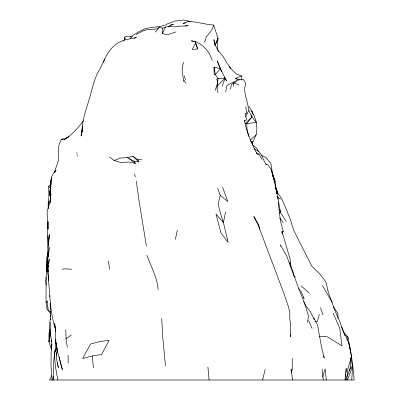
<?xml version="1.0" encoding="UTF-8"?>
<svg xmlns="http://www.w3.org/2000/svg" width="400" height="400" viewBox="0 0 400 400"><rect width="100%" height="100%" fill="white"/><g stroke="black" fill="none" stroke-linecap="round" stroke-linejoin="round"><path stroke-width="0.6" d="M293.45 275.84L293.455 272.785L289.615 262.125L289.835 263.92M50.38 316.805L50.19 303.23M50.77 185.725L51.01 180.845L50.605 193.935L50.765 181.22L51.455 177.855L51.22 181.075C50.55 176.605 53.64 173.365 56.03 170.05L55.05 171.98M53.235 380L53.38 365.515L54.69 351.26L55.315 349.53M47.925 235.625L47.81 244.755L48.185 250.28M241.415 80.07L241.485 75.92L236.3 73.995L228.75 66.545M347.065 337.29L347.085 336.1L343.4 332.085M47.015 260.715L46.125 277.25L45.995 302.725M50.23 319.69L50.32 315.5M175.94 31.925C171.545 33.24 166.9 35.995 162.385 33.41L162.63 28.17C167.59 25.305 173.205 27.505 178.36 26.51M347.61 378.755L347.58 380L352.555 366.23L350.73 357.76M48.12 257.12L48.2 254.045M48.265 208.005C47.62 199.795 50.275 191.995 50.825 183.915M233.525 86.565L233.65 82.895L236.8 81.64M47.095 264.335L46.84 271.72L47.125 264.385M50.41 322.36L50.13 330.67L51.85 344.59L51.14 352.38L51.01 365.855L52.07 380M251.94 143.205L251.975 142.2L250.64 141.195M217.33 49.615L217.98 38.275L213.645 25.02C204.88 24.5 196.61 21.46 187.77 21.515L183.23 23.525L185.515 22.855M351.785 380L352.635 364.06L350.41 349.62L348.53 341.98M346.63 377.675L350.295 368.375L350.94 357.98M124.4 40.155L124.59 37.19L127.3 36.13L130.95 36.595L139.33 31.47L146.065 28.36L161.185 26.21L166.415 24.725L166.79 24.095L171.95 22.325M55.07 352.07L55.735 342.425M46.125 277.25L45.795 281.595L46.205 285.145M244.3 121.82L244.39 120.645L246.645 119.99L245.04 113.415L246.94 113.35L245.695 106.58M50.2 331.88L48.99 341.795L51.53 350.005L51.155 346.28L52.06 343.955M48.215 269.89L48.06 271.695L47.535 260.245L48.105 246.05L49.41 234.49L48.745 241.63M48.475 266.885L48.58 265.68M48.735 263.875L49.145 259.065L47.81 270.2L48.545 280.745C50.105 296.915 50.22 313.45 55.44 329.005L54.65 323.48L55.625 331.565L55.475 329.515M345.26 380L346.275 368.45L345.795 372.705M50.035 203.205L50.19 201.43M50.295 200.25L50.87 193.745L49.935 202.515M48.41 245.205L48.575 243.415M183.845 81.765C183 75.365 180.555 68.795 183.85 62.395M50.87 193.745L49.97 202.17L47.095 211.415L47.845 229.25M82.65 126.09L82.07 131.155C82.19 117.8 87.835 105.665 90.965 92.925C93.315 84.51 95.36 75.84 100.26 68.475C105.36 57.225 110.615 44.15 123.77 40.475M344.965 380L345.175 378.175M345.38 376.355L345.655 373.92M252.155 143.66L256.175 134.805L256.92 128.325L256.345 122.33L254.31 116.035L248.96 106.145M346.63 380L347.915 368.73L351.395 356.75L349.585 345.5L345.735 335.835L345.03 335.295L339.395 320.54L335.545 312.055L328.365 292.56L325.955 282.105L319.915 274.11L311.8 266.175L293.65 230.165L290.385 219.68L286.26 209.245L281.64 198.535L277.855 193.135L276.565 190.445M57.165 349.54L56.22 357.24L58.275 367.685L57.93 365.24M290.995 370.985L291.22 369.185L292.495 380M217.04 88.12L217.8 82.165L216.67 79.155L218.165 78.555L225.065 78.115L226.575 80.8L224.085 76.9M274.25 182.88L274.55 180.595L272.335 172.34L270.86 163.46L266.17 157.775L261.68 155.335L258.99 151.61L254.27 148.78M48.19 250.825L47.31 257.435L47.825 254.76L46.465 258.34L47.5 270.4L47.48 269.18M307.565 322.38L308.45 315.855L305.15 305.03L291.59 269.605L286.81 256.095L280.445 244.965L280.765 246.135M82.195 130.54L81.655 132.9L82.53 128.765L81.085 136.02L82.535 127.12M56.555 355.46L56.99 352.42M57.165 351.205L57.425 349.38M76.855 153.74L77.025 152.61M47.65 256.475L47.845 255.275M48.035 254.075L48.23 252.875M47.535 260.245L49.635 247.225M217.35 83.17L218.165 78.555L215.32 74.635L214.03 67.06L220.45 68.72L225.065 78.115L222.21 86.165M52.73 380L53.39 376.32M225.665 92.045L226.96 85.415C232.215 83.005 237.255 78.935 243.54 79.615L245.785 83.58C242.55 92.2 247.675 99.79 248.28 108.175C249.57 113.465 252.695 118.24 256.345 122.33L246.805 123.68L245.385 123.425L251.995 116.835L251.035 115.39M225.54 211.9L223.42 222.62L228.15 242.31L221.015 233.015L215.99 214.11L223.42 222.62L220.405 213.135L218.16 204.265L220.23 195.21L217.625 188.295M350.295 368.375L350.415 367.79L352.555 366.23M281.745 232.785L281.995 231.605L283.23 231.13L280.48 221.24L278.135 201.99M82.075 130.955L81.655 132.9L81.88 131.875M54.54 172.845C55.455 167.2 58.905 162.135 58.76 156.355C57.895 150.53 58.135 144.54 61.44 139.435L67.635 137.445L69.025 136.405L64.295 139.74L61.44 139.435M175.32 239.39L177.38 230.245M291.465 372.8L292.275 369.195L292.24 358.52M262.59 380L265.17 369.34M352.185 365.83L352.485 364.65M51.12 180.41L51.35 179.54M82.33 129.95L82.63 128.83M50.2 329.075L48.955 333.62L48.99 341.795L49.05 341.15C51.605 333.825 47.975 325.775 50.575 318.705M252.235 143.04L252.735 141.28M319.395 314.35L317.305 321.49L314.99 321.315M322.63 377.08L325.125 368.9L326.35 380M282.325 234.055L283.23 231.13M213.47 25.58L213.645 25.02C212.775 29.79 209.205 33.475 206.09 36.985L205.66 39.915L204.3 42.26M215.265 90.285L217.8 82.165M56.795 346.775L54.285 353.815L55.43 366.565L57.83 380M230.01 89.38L231.835 84.335L233.65 82.895L239.06 84.925M124.875 39.94L125.245 39.01L124.59 37.19M214.995 45.46L217.98 38.275L215.08 45.545L213.885 39.59L215.125 44.855L217.935 50.35L222.89 56.2L226.855 62.805L230.915 68.38M348.935 371.12L350.415 367.79M104.64 59.455L103.19 62.455M245.735 116.715L248.785 110.44M162.385 33.41L165.565 27.035M212.235 60.555C209.73 52.09 203.41 44.61 195.08 41.43L195.59 43.22L192.205 49.425L197.67 49.015L195.08 41.43L191.39 40.815L193.705 41.38M51.84 375.695L49.495 380L354.205 380L352.635 364.06M346.915 340.155L348.25 338.005L347.085 336.1L347.375 337.275M251.995 116.835L246.805 123.68L246.935 129.01L248.755 136.44M83.28 120.79C78.055 128.09 71.84 134.805 64.295 139.74M155.41 32.12L159.215 27.4L162.63 28.17M130.515 37.1L130.95 36.595M123.36 41.105L125.245 39.01M217.12 86.215L225.065 78.115M48.635 186.29L50.53 188.33L48.965 195.87L48.635 186.29L51.185 183.62M250.205 140.115L256.175 134.805M170.74 25.18L168.545 27.04L170.955 25.095L173.345 24.3L170.955 25.095M130.015 38.63L132.575 36.545M67.335 347.165L66.015 338.85L71.35 334.975M136.2 34.485L142.715 31.065L146.14 29.86L156.225 29.04L159.215 27.4M109.63 157.06L114.26 160.54L120.22 158.04L127.38 157.615L132.89 156.29L137.77 159.63L138.89 161.93L134.15 161.195L127.38 157.615L135.4 163.38L134.15 161.195M237.63 79.44L235.48 78.405L241.485 75.92M185.345 26.275L188.165 25.26L184.915 25.98L178.305 26.225M134.135 38.29L136.395 37.49L126.11 39.655M172.455 22.17L173.955 21.715M92.295 355.955L82.62 358.54L90.525 344.04L99.61 341.585L109.125 340.305L101.595 354.475L92.295 355.955L93.4 367.885M174.085 21.22L183.215 20L188.545 21.045L190.04 21.91M278.92 212.97L280.59 212.68L286.15 221.315M276.705 193.32L277.855 193.135L275.95 187.675L275.31 181.165L272.905 175.58M319.235 336.71L326.72 336.51L341.985 345.8L339.735 328.085L333.19 313.285M262.02 159.47L259.05 154.105L257.28 154.355C251.625 143.7 246.85 132.495 244.39 120.645M62.005 269.17L65.695 268.85L71.62 269.245M137.77 159.63L141.89 159.805M135.4 163.38L128.735 162.005L120.93 162.56L114.26 160.54M235.48 78.405L239.455 79.76M265.575 164.08L268.065 164.96L271.345 169.825L275.235 185.185L278.855 202.1M50.855 311.73L48.125 310.625L48.02 307.22L47.33 307.1L47.395 300.74L46.295 302.05L46.925 308.725L50.58 313.515M256.255 152.825L259.05 154.105M188.13 21.09L189.625 21.86M277.205 196.58L280.495 199.14M220.23 195.21L227.74 201.56L222.6 187.2M252.35 144.595L256.82 148.435L258.35 151.46M301.17 285.975L309.395 293.12M132.89 156.29L138.89 161.93M293.455 275.075L295.46 277.32M183.995 80.225L186.14 83.305M217.76 50.495L218.92 51.95M279.695 217.89L283.385 222.88M303.4 297.48L304.105 298.49L300.525 290.285M333.43 306.765L337.84 313.53L337.985 318.415M266.475 164.765L264.33 161.425L261.68 155.335M332.205 302.5L322.49 285.475M254.485 218.42L253.975 216.7L258.86 225.215L259.6 229.51M341.405 327.03L345.05 335.57M298.63 288.565L299.225 289.635M313.79 317.975L317.585 325.235L321.565 347.405L324.28 358.07L323.295 355.9M253.975 216.7L258.265 225.3L283.86 293.26L288.295 306.36L289.84 312.275L289.74 318.37L290.62 325.25L290.595 336.675L290.37 334.87M303.775 301.82L305.615 305.57L310.225 311.48L314.365 319.665M308.665 320.485L312.1 328.45M184.125 75.795L185.575 79.715M77.105 154.91L77.53 156.065M146.875 255.27C151.045 266.55 157.08 277.255 158.17 289.485M272.925 176.135L274.55 180.595M221.54 71.72L217.18 60.8L220.45 68.72L215.32 74.635L214.18 74.73L214.03 67.06M195.59 43.22L197.67 49.015M251.695 110.845L252.49 113.11M320.56 307.775L323.025 315.01M251.965 111.415L253.115 114.81M51.875 341.81L51.335 340.02L51.785 341.82M281.995 231.605L290.65 260.93L290.75 266.31M279.755 209.745L280.59 212.68L278.71 202.76M134.435 173.785L135.335 176.94M273.43 177.615L271.345 169.825M59.535 358.735L62.34 369.645L56.915 349.215L55.96 342.74M277.08 193.87L275.225 185.645L276.91 193.535M277.355 196.74L277.895 199.145M216.99 87.84L217.985 92.66M108.18 260.855L109.73 269.32M59.205 356.91L59.425 358.13M55.825 341.635L55.445 329.605M56.03 342.86L57.445 351.44L55.525 339.8L55.785 341.565M136.295 181.255L138.91 200L146.405 246.105M348.25 338.005L349.605 347.06M349.785 348.265L349.965 349.475M57.585 362.795L57.755 364.015M322.075 369.055L323.32 380M165.455 365.825L162.76 337.45L161.725 318.445M207.905 366.955L209.065 380M47.81 270.2L48.545 280.745M48.32 245.205L47.635 233.315L48.055 221.685L48.19 229.08M48.38 208.025L48.47 201.29L48.54 208.455M65.81 329.74L66.015 338.85M68.09 355.18L68.215 363.175M49.855 295.54L49.865 296.705"/></g></svg>
